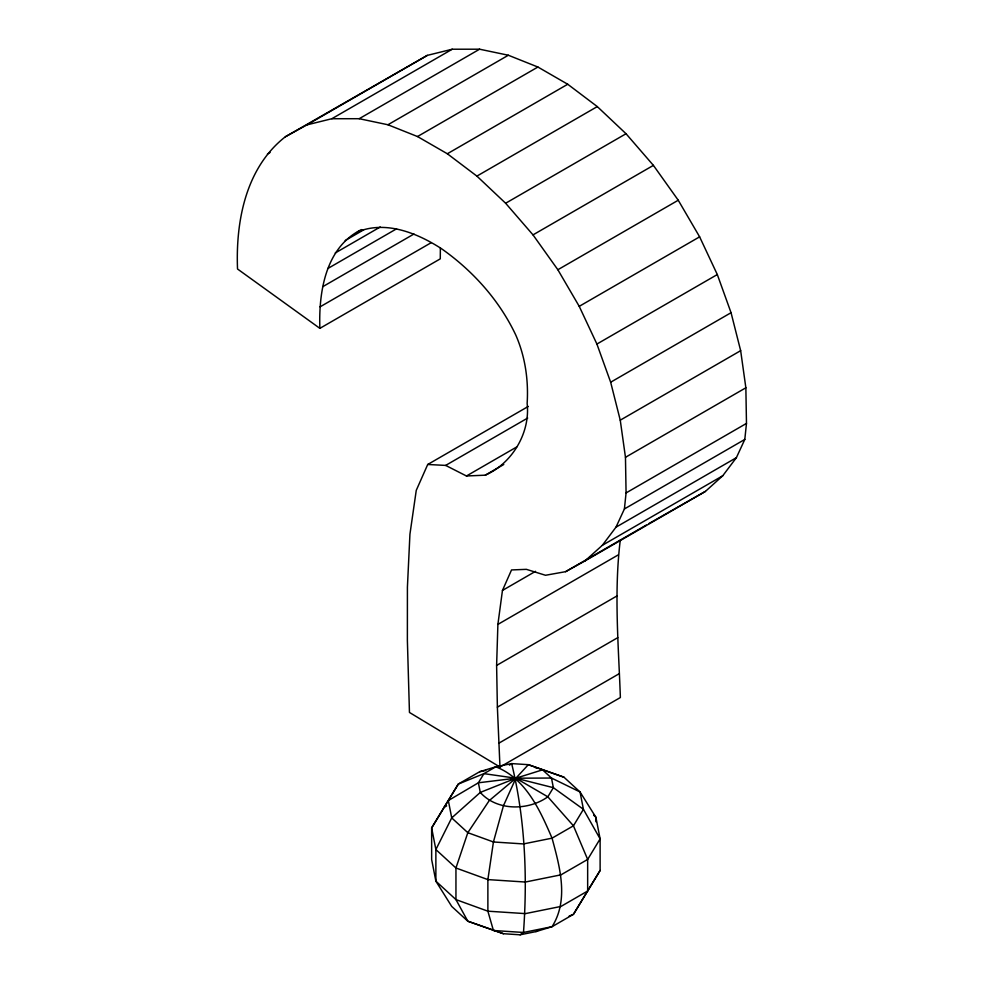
<?xml version="1.0" encoding="UTF-8"?>
<svg xmlns="http://www.w3.org/2000/svg" width="984" height="984" viewBox="0 0 984 984"><rect width="100%" height="100%" fill="white"/><g stroke="black" fill="none" stroke-linecap="round" stroke-linejoin="round"><path stroke-width="1.48" d="M440.365 248.091L440.278 258.853L319.874 328.361C318.57 292.248 325.483 247.279 361.448 229.592M620.277 540.118C613.856 592.331 618.542 645.135 620.375 697.521L499.983 767.04L497.375 707.152L496.613 665.43L497.892 624.397L502.455 590.437L511.532 569.945L526.391 569.342L545.517 575.271L565.579 571.679L585.037 560.892L705.442 491.385L722.748 475.764L736.389 457.671L744.802 439.442L746.475 423.415L745.86 387.794L740.657 350.673L731.051 312.703L717.311 274.548L699.624 236.837L678.247 200.232L653.401 165.373L626.033 133.738L597.288 106.592L567.731 84.255L537.904 67.035L508.347 55.239L479.602 49.2L452.234 49.225L427.314 55.375L285.36 136.764C245.717 167.735 235.619 221.338 237.525 269.001L319.874 328.361M585.037 560.892L602.356 545.284L615.984 527.178L624.409 508.949L626.07 492.935L625.467 457.302L620.252 420.18L610.658 382.222L596.907 344.056L579.232 306.344L557.854 269.739L533.008 234.881L505.628 203.245L476.896 176.111L447.339 153.762L417.499 136.542L387.942 124.759L359.209 118.707L331.829 118.732L306.91 124.882L285.36 136.764M528.273 406.441L427.72 464.485L416.257 490.364L409.934 534.214L407.413 587.177L407.376 640.424L409.455 712.453L499.983 767.04M444.104 807.36L431.644 827.925L431.644 859.512L435.875 881.16L451.717 906.424L467.818 921.209L503.427 933.718L520.106 934.8L535.948 931.602L552.049 926.694L573.438 914.333L600.117 870.471L600.117 838.885L595.886 817.237L580.043 791.972L563.943 777.188L528.346 764.679L511.655 763.596L495.813 766.794L479.712 771.702L458.323 784.051L444.104 807.36L446.65 805.896M600.117 870.471L573.438 914.333L569.17 916.067M509.404 765.158L511.655 763.596C525.013 818.417 527.596 876.277 523.488 932.463L520.106 934.8M306.91 124.882L427.314 55.375M267.439 153.996L270.083 152.471M331.829 118.732L452.234 49.225M359.209 118.707L479.602 49.2M387.942 124.759L508.347 55.239M417.499 136.542L537.904 67.035M447.339 153.762L567.731 84.255M345.175 240.539L363.699 229.838M335.261 252.962L380.242 226.984M476.896 176.111L597.288 106.592M327.758 268.558L396.552 228.829M322.678 286.725L413.969 234.007M320.046 306.86L431.189 242.691M505.628 203.245L626.033 133.738M533.008 234.881L653.401 165.373M557.854 269.739L678.247 200.232M579.232 306.344L699.624 236.837M596.907 344.056L717.311 274.548M427.72 464.485L445.654 465.407L527.682 418.052M610.658 382.222L731.051 312.703M445.654 465.407L466.453 475.985L516.735 446.957M466.453 475.985L485.26 475.174L503.783 464.473M620.252 420.18L740.657 350.673M625.467 457.302L745.86 387.794M626.07 492.935L746.475 423.415M624.409 508.949L744.802 439.442M502.455 590.437L535.53 571.335M615.984 527.178L736.389 457.671M602.356 545.284L722.748 475.764M565.579 571.679L646.291 525.075M648.936 523.549L705.442 491.385M497.892 624.397L618.296 554.878M496.613 665.43L617.017 595.923M497.375 707.152L617.768 637.644M498.913 743.154L619.305 673.646M535.948 931.602L538.592 930.077M485.26 475.174C512.184 463.415 530.462 432.702 527.141 403.415C528.617 380.156 525.198 356.602 515.837 335.175C499.417 300.28 472.787 270.686 441.349 248.595C417.093 233.011 385.937 220.33 357.487 231.892M479.712 771.702L485.727 770.484M535.321 767.692L538.334 767.889M563.943 777.188L528.346 764.679L515.887 778.209L489.208 800.632L467.818 832.685L455.949 867.999L455.949 899.597L467.818 921.209L503.427 933.718M593.659 815.183L595.886 817.237L595.886 821.751M487.879 879.598L487.879 911.184L493.427 930.507L523.488 932.463L552.049 926.694C569.121 899.696 559.748 866.67 552.049 838.159C540.007 810.275 526.034 778.701 495.813 766.794L483.943 773.645L458.323 784.051L431.644 827.925L435.875 849.561L435.875 881.16L455.949 899.597L487.879 911.184L525.37 913.619L560.978 906.436L587.657 891.024L587.657 859.438L573.438 825.81L547.83 796.819L515.887 778.209L483.943 773.645L478.396 782.797L448.335 800.546L451.717 817.901L467.818 832.685L493.427 841.972L523.488 843.928L552.049 838.159L573.438 825.81L583.426 809.328L580.043 791.972L551.483 778.036L542.553 769.832L515.887 778.209L480.278 792.428L451.717 817.901L435.875 849.561L455.949 867.999L487.879 879.598L525.37 882.033L560.978 874.837L587.657 859.438L600.117 838.885L583.426 809.328L553.365 787.68L515.887 778.209L478.396 782.797L480.278 792.428C496.908 811.099 528.285 810.828 547.83 796.819L553.365 787.68L551.483 778.036L515.887 778.209L503.427 805.798L493.427 841.972L487.879 879.598"/></g></svg>
